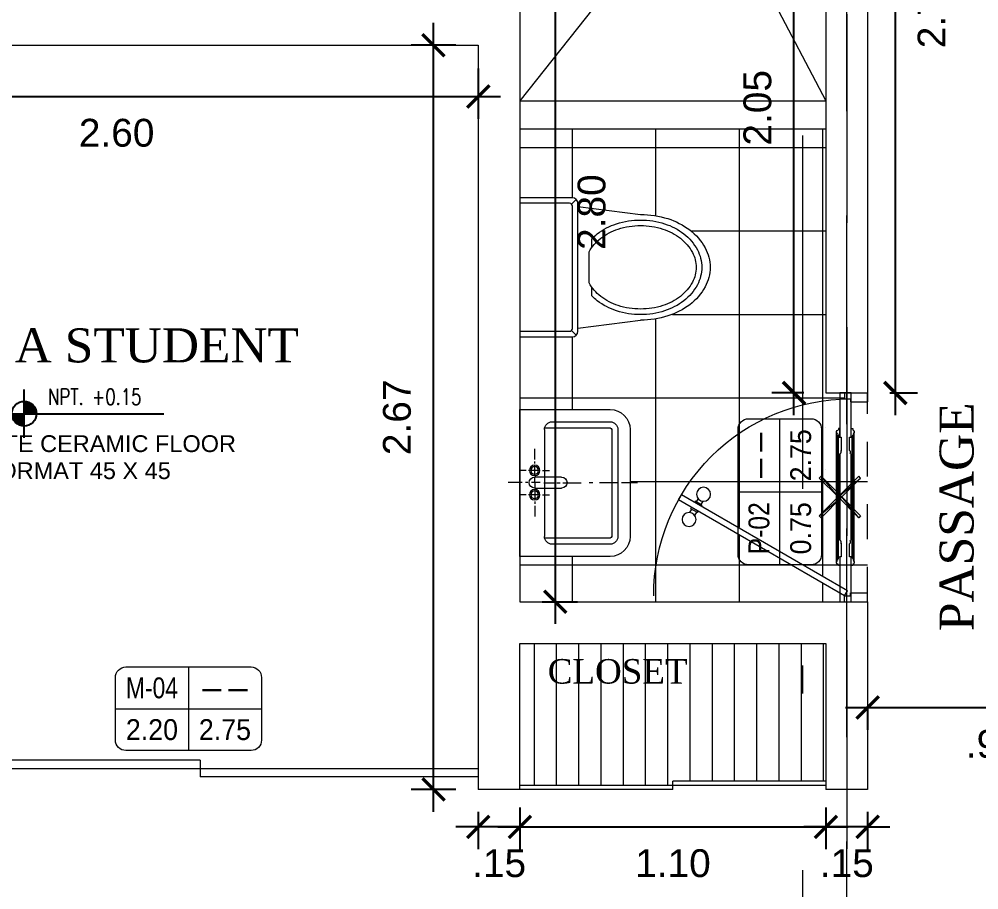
# Model space of a CAD drawing. Header units: millimetres. Extents: x -59 to 123, y 54 to 155.
# Drawn here: x -53.656 to -50.206, y 143.122 to 146.251 of the extents above; entities that cross this region are included whole.
import ezdxf
from ezdxf.enums import TextEntityAlignment as Align

# ---------------------------------------------------------------- set-up
doc = ezdxf.new("R2010")
doc.units = ezdxf.units.MM
for name, pattern in [('ACAD_ISO02W100', [15, 12, -3]), ('CONTINUA', [0]), ('DASHDOT', [25.4, 12.7, -6.35, 0, -6.35]), ('DASHED', [0.75, 0.5, -0.25]), ('HIDDEN2', [0.1875, 0.125, -0.0625])]:
    doc.linetypes.add(name, pattern=pattern)
doc.layers.get('0').update_dxf_attribs({"lineweight": 9})
doc.layers.get('Defpoints').update_dxf_attribs({"lineweight": 0})
for name, color, linetype in [('A-COT', 8, 'Continuous'), ('A-IND niveles', 8, 'Continuous'), ('A-PROY', 8, 'HIDDEN2'), ('A-TEX 010', 7, 'Continuous')]:
    doc.layers.add(name, color=color, linetype=linetype)
for name, color, linetype, lineweight in [('DET-CORTE', 86, 'Continuous', 50), ('EJES', 6, 'ACAD_ISO02W100', 5), ('HP-Mobiliario', 251, 'Continuous', 0), ('mobiliario', 7, 'Continuous', 0), ('MUROS', 7, 'Continuous', 80), ('pisos', 251, 'Continuous', 0), ('PUERTAS', 7, 'Continuous', 9), ('SANITARIOS', 7, 'Continuous', 5), ('TEXTO1', 7, 'Continuous', 0), ('TEXTOS', 3, 'Continuous', 0), ('VIDRIO', 7, 'Continuous', 5)]:
    doc.layers.add(name, color=color, linetype=linetype, lineweight=lineweight)
doc.styles.add('ARIAL', font='arial.ttf')
doc.styles.add('ROMANS', font='ROMANS.SHX', dxfattribs={"width": 1.35, "height": 0.29})
doc.styles.add('ROMANS 0.75', font='romans.shx', dxfattribs={"width": 0.75})
doc.styles.add('S', font='romand.shx')
doc.styles.add('style1', font='arial.ttf', dxfattribs={"height": 0.1})
doc.dimstyles.new('luis1', dxfattribs={"dimtxt": 0.1, "dimasz": 0.08, "dimexe": 0.08, "dimexo": 0.08, "dimgap": 0.08, "dimtad": 2, "dimzin": 4, "dimdsep": 46, "dimtxsty": 'style1', "dimblk": 'ARCHTICK', "dimcen": 2, "dimdle": 0.08, "dimclrd": 256, "dimclre": 256, "dimclrt": 256, "dimadec": 0, "dimazin": 1, "dimtfac": 1, "dimtix": 1, "dimtmove": 0, "dimatfit": 3, "dimfxl": 1, "dimtolj": 1, "dimarcsym": 0})

# ---------------------------------------------------------------- blocks, each defined once
blk = doc.blocks.new('A$C16406C30')
at = {"layer": 'HP-Mobiliario'}
for p, q in [((0.1885, 0.5), (0, 0.5)), ((0.2026, 0.4941), (0.1856, 0.4771)), ((0.1785, 0.48), (0, 0.48)), ((0.1885, 0.03), (0.1885, 0.47)), ((0.2085, 0.02), (0.2085, 0.48)), ((0.2085, 0.4681), (0.4335, 0.44)), ((0.2585, 0.3218), (0.2585, 0.3528)), ((0.2485, 0.1938), (0.2485, 0.3062)), ((0.2585, 0.1472), (0.2585, 0.1782)), ((0.2085, 0.0319), (0.4335, 0.06)), ((0, 0.02), (0.1785, 0.02)), ((0, 0), (0.1885, 0)), ((0.2026, 0.0059), (0.1856, 0.0229))]:
    blk.add_line(p, q, dxfattribs=at)
for points in [[(0.2585, 0.3528, -0.0362), (0.2779, 0.3702, -0.08725), (0.347, 0.4065, -0.077598), (0.4335, 0.42, -0.077598), (0.52, 0.4065, -0.08725), (0.5891, 0.3702, -0.105601), (0.6378, 0.3127, -0.12364), (0.6535, 0.25, -0.12364), (0.6378, 0.1873, -0.105601), (0.5891, 0.1298, -0.08725), (0.52, 0.0935, -0.077598), (0.4335, 0.08, -0.077598)], [(0.4335, 0.44, -0.076393), (0.532, 0.4249, -0.086437), (0.6103, 0.3844, -0.105872), (0.6657, 0.3199, -0.125404), (0.6835, 0.25, -0.125404), (0.6657, 0.1801, -0.105872), (0.6103, 0.1156, -0.086437), (0.532, 0.0751, -0.076393), (0.4335, 0.06, -0.076393)], [(0.2485, 0.3062, -0.100268), (0.2902, 0.3544, -0.08725), (0.3531, 0.3874, -0.077598), (0.4335, 0.4, -0.077598), (0.5139, 0.3874, -0.08725), (0.5768, 0.3544, -0.105601), (0.6201, 0.3032, -0.12364), (0.6335, 0.25, -0.12364), (0.6201, 0.1968, -0.105601), (0.5768, 0.1456, -0.08725), (0.5139, 0.1126, -0.077598), (0.4335, 0.1, -0.077598)], [(0.4335, 0.1, -0.077598), (0.3531, 0.1126, -0.08725), (0.2902, 0.1456, -0.100268), (0.2485, 0.1938, -0.12364)], [(0.4335, 0.08, -0.077598), (0.347, 0.0935, -0.08725), (0.2779, 0.1298, -0.0362), (0.2585, 0.1472, -0.12364)]]:
    blk.add_lwpolyline(points, format="xyb", dxfattribs=at)
for centre, radius, start, end in [((0.1885, 0.48), 0.02, 0, 90), ((0.1785, 0.47), 0.01, 0, 90), ((0.1785, 0.03), 0.01, 270, 0), ((0.1885, 0.02), 0.02, 270, 0)]:
    blk.add_arc(centre, radius, start, end, dxfattribs=at)
blk = doc.blocks.new('CP')
at = {"layer": 'mobiliario'}
for points in [[(25.9, 6.427), (25.9, 6.4749), (25.8947, 6.4749), (25.8947, 6.6355), (25.9351, 6.6355), (25.9351, 6.4749), (25.9298, 6.4749), (25.9298, 6.427)], [(25.883, 6.494), (25.883, 6.2589), (25.883, 6.0249)], [(25.8873, 6.4866), (25.8873, 6.4812), (25.8883, 6.4812), (25.8894, 6.4802), (25.8905, 6.4791), (25.8905, 6.4781), (25.8905, 6.477), (25.8905, 6.4759), (25.8905, 6.4749)], [(25.8905, 6.4749), (25.8947, 6.4749), (25.8947, 6.5057), (25.8894, 6.5057), (25.8894, 6.5015)], [(25.9415, 6.5015), (25.9415, 6.5057), (25.9351, 6.5057), (25.9351, 6.4749), (25.9394, 6.4749), (25.9394, 6.4759), (25.9394, 6.477), (25.9394, 6.4781), (25.9405, 6.4791), (25.9405, 6.4802), (25.9415, 6.4802), (25.9415, 6.4812), (25.9426, 6.4812), (25.9437, 6.4812)], [(25.9437, 6.4812), (25.9437, 6.4866)], [(25.9468, 6.494), (25.9468, 6.2589), (25.9468, 6.0249)], [(25.8873, 6.4812), (25.8873, 6.2589), (25.8873, 6.0376)], [(25.8905, 6.4749), (25.8905, 6.2589), (25.8905, 6.044)], [(25.9394, 6.4749), (25.9394, 6.2589), (25.9394, 6.044)], [(25.9437, 6.4812), (25.9437, 6.2589), (25.9437, 6.0376)], [(25.8979, 6.4164), (25.8979, 6.4238)], [(25.933, 6.4238), (25.933, 6.4164)], [(25.8947, 6.4142), (25.8947, 6.2589), (25.8947, 6.1047), (25.8947, 6.2589), (25.8947, 6.4142)], [(25.9351, 6.4142), (25.9351, 6.2589), (25.9351, 6.1047)], [(25.9351, 6.1334), (25.9351, 6.3855)], [(25.8277, 6.3344), (25.8203, 6.327), (25.9022, 6.2589), (25.8277, 6.3344), (25.8277, 6.3344)], [(25.8203, 6.327), (25.9022, 6.2589), (25.8883, 6.2589), (25.8203, 6.327), (25.8203, 6.327)], [(25.9628, 6.3344), (25.9022, 6.2589), (25.8883, 6.2589), (25.9628, 6.3344), (25.9628, 6.3344)], [(25.9692, 6.327), (25.9628, 6.3344), (25.9022, 6.2589), (25.9692, 6.327), (25.9692, 6.327)], [(25.8883, 6.2589), (25.8277, 6.1844), (25.8203, 6.1919), (25.8883, 6.2589), (25.8883, 6.2589)], [(25.9022, 6.2589), (25.8883, 6.2589), (25.8277, 6.1844), (25.9022, 6.2589), (25.9022, 6.2589)], [(25.9022, 6.2589), (25.8883, 6.2589), (25.9692, 6.1919), (25.9022, 6.2589), (25.9022, 6.2589)], [(25.8883, 6.2589), (25.9692, 6.1919), (25.9628, 6.1844), (25.8883, 6.2589), (25.8883, 6.2589)], [(25.8447, 6.1589), (25.8447, 6.1589)], [(25.9298, 6.0919), (25.9298, 6.044), (25.9351, 6.044), (25.9351, 5.8855), (25.9107, 5.8855), (25.9065, 5.8855), (25.8947, 5.8855), (25.8947, 6.044), (25.9, 6.044), (25.9, 6.0919)], [(25.8979, 6.094), (25.8979, 6.1015)], [(25.933, 6.1015), (25.933, 6.094)], [(25.8873, 6.0323), (25.8873, 6.0376), (25.8883, 6.0376), (25.8894, 6.0376), (25.8894, 6.0387), (25.8905, 6.0398), (25.8905, 6.0408), (25.8905, 6.0419), (25.8905, 6.0429), (25.8905, 6.044)], [(25.8905, 6.044), (25.8947, 6.044), (25.8947, 6.0132), (25.8894, 6.0132), (25.8894, 6.0176)], [(25.9394, 6.044), (25.9351, 6.044), (25.9351, 6.0132), (25.9415, 6.0132), (25.9415, 6.0174)], [(25.9437, 6.0323), (25.9437, 6.0376), (25.9426, 6.0376), (25.9415, 6.0376), (25.9405, 6.0387), (25.9405, 6.0398), (25.9394, 6.0408), (25.9394, 6.0419), (25.9394, 6.0429), (25.9394, 6.044)], [(25.8447, 6.0078), (25.8447, 6.0078)]]:
    blk.add_lwpolyline(points, dxfattribs=at)
for centre, start, end in [((25.891, 6.4945), 101.5369, 239.1395), ((25.891, 6.0254), 120.8203, 258.5038)]:
    blk.add_arc(centre, 0.00798, start, end, dxfattribs=at)
for points in [[(25.9468, 6.4956), (25.9464, 6.4988), (25.9441, 6.5014), (25.941, 6.5022)], [(25.943, 6.4877), (25.9457, 6.4893), (25.9472, 6.4924), (25.9468, 6.4956)], [(25.8942, 6.4142), (25.8957, 6.4142), (25.8968, 6.4154), (25.8968, 6.4169)], [(25.8974, 6.4249), (25.8989, 6.4249), (25.9, 6.4261), (25.9, 6.4275)], [(25.9298, 6.4275), (25.9298, 6.4261), (25.931, 6.4249), (25.9325, 6.4249)], [(25.932, 6.4169), (25.932, 6.4154), (25.9331, 6.4142), (25.9346, 6.4142)], [(25.8968, 6.102), (25.8968, 6.1035), (25.8957, 6.1047), (25.8942, 6.1047)], [(25.9, 6.0924), (25.9, 6.0939), (25.8989, 6.0951), (25.8974, 6.0951)], [(25.9325, 6.0951), (25.931, 6.0951), (25.9298, 6.0939), (25.9298, 6.0924)], [(25.9346, 6.1047), (25.9331, 6.1047), (25.932, 6.1035), (25.932, 6.102)], [(25.941, 6.0177), (25.9441, 6.0186), (25.9464, 6.0212), (25.9468, 6.0243)], [(25.9468, 6.0243), (25.9472, 6.0275), (25.9457, 6.0306), (25.943, 6.0322)]]:
    blk.add_open_spline(points, degree=3, dxfattribs=at)
blk = doc.blocks.new('rf67')
at = {"layer": 'PUERTAS', "ltscale": 0.075}
for p, q in [((2984.4541, 394.8959), (2984.4292, 394.895)), ((2984.4585, 394.0686), (2984.4292, 394.895)), ((2984.4834, 394.0695), (2984.4541, 394.8959)), ((2983.711, 394.4797), (2983.7334, 394.4678)), ((2983.7334, 394.4678), (2983.7215, 394.4454)), ((2983.7327, 394.4394), (2983.6977, 394.3735)), ((2983.7215, 394.4454), (2983.7327, 394.4394)), ((2983.6641, 394.3914), (2983.6977, 394.3735)), ((2984.4603, 394.0531), (2984.4253, 393.9872)), ((2984.4834, 394.0695), (2984.4585, 394.0686)), ((2984.4715, 394.0471), (2984.4603, 394.0531)), ((2984.4834, 394.0695), (2984.4715, 394.0471)), ((2984.5059, 394.0576), (2984.4834, 394.0695)), ((2984.459, 393.9693), (2984.4253, 393.9872))]:
    blk.add_line(p, q, dxfattribs=at)
at = {"layer": 'PUERTAS', "ltscale": 0.01}
for p, q in [((2984.4089, 394.8242), (2984.4257, 394.8248)), ((2984.4255, 394.8297), (2984.4315, 394.8299)), ((2984.4267, 394.796), (2984.4255, 394.8297)), ((2984.4625, 394.831), (2984.4565, 394.8308)), ((2984.4637, 394.7974), (2984.4625, 394.831)), ((2984.4794, 394.8268), (2984.4627, 394.8262)), ((2984.4098, 394.8001), (2984.4265, 394.8006)), ((2984.4267, 394.796), (2984.4327, 394.7962)), ((2984.4637, 394.7974), (2984.4577, 394.7971)), ((2984.4803, 394.8026), (2984.4636, 394.802))]:
    blk.add_line(p, q, dxfattribs=at)
for centre in [(2984.3818, 394.8116), (2984.5074, 394.8161)]:
    blk.add_circle(centre, 0.0302, dxfattribs=at)
blk.add_arc((2984.4709, 394.0476), 0.8484, 61.9779, 152.0448, dxfattribs=at)
blk = doc.blocks.new('CUADROVANOS3')
blk.add_lwpolyline([(-0.2625, -0.1125), (-0.2625, 0.1125, -0.414214), (-0.225, 0.15), (0.225, 0.15, -0.414214), (0.2625, 0.1125), (0.2625, -0.1125, -0.414214), (0.225, -0.15), (-0.225, -0.15, -0.414214)], format="xyb", close=True)
for points in [[(0, 0.15), (0, -0.15)], [(-0.2625, 0), (0.2625, 0)]]:
    blk.add_lwpolyline(points)
at = {"layer": 'TEXTOS', "style": 'S', "flags": 8}
for tag, width, p, p2 in [('CODIGO', 1.029412, (-0.225, 0.0375), (-0.0375, 0.0375)), ('ALFEIZAR', 0.739437, (0.0375, 0.0375), (0.225, 0.0375)), ('ANCHO', 0.772059, (-0.225, -0.1125), (-0.0375, -0.1125)), ('ALTO', 0.772059, (0.0375, -0.1125), (0.225, -0.1125))]:
    blk.add_attdef(tag, text='', height=0.075, dxfattribs=dict(at, width=width)).set_placement(p, p2, align=Align.FIT)
blk = doc.blocks.new('LAV-5')
for p, q in [((-0.0015, -0.0076), (-0.0015, 0.043)), ((-0.264, 0), (-0.264, -0.3242)), ((0, 0), (-0.264, 0)), ((-0.0451, -0.0222), (-0.0451, 0.0007)), ((0.264, 0), (0, 0)), ((0.0421, -0.0222), (0.0421, 0.0007)), ((0.264, -0.3242), (0.264, 0)), ((-0.0451, -0.0433), (-0.0451, -0.0306)), ((-0.0015, -0.0282), (-0.0015, -0.0196)), ((-0.0015, -0.0282), (-0.0015, -0.0196)), ((0.0421, -0.0433), (0.0421, -0.0306)), ((-0.0846, -0.0529), (-0.123, -0.0529)), ((-0.07, -0.0529), (-0.0777, -0.0529)), ((-0.0264, -0.0529), (-0.064, -0.0529)), ((-0.0451, -0.0726), (-0.0451, -0.0433)), ((-0.0015, -0.0529), (-0.0212, -0.0529)), ((-0.0212, -0.1496), (-0.0212, -0.0529)), ((-0.0015, -0.0529), (-0.017, -0.0529)), ((-0.0015, -0.0726), (-0.0015, -0.0409)), ((-0.0015, -0.0726), (-0.0015, -0.0409)), ((-0.0015, -0.0529), (0.0182, -0.0529)), ((-0.0015, -0.0529), (0.014, -0.0529)), ((0.0182, -0.0529), (0.0182, -0.1496)), ((0.0234, -0.0529), (0.061, -0.0529)), ((0.0421, -0.0726), (0.0421, -0.0433)), ((0.067, -0.0529), (0.0747, -0.0529)), ((0.0816, -0.0529), (0.12, -0.0529)), ((-0.198, -0.0886), (-0.198, -0.3242)), ((-0.1922, -0.088), (0.1922, -0.088)), ((-0.0451, -0.0812), (-0.0451, -0.106)), ((-0.0011, -0.0863), (-0.0011, -0.124)), ((0.0421, -0.0812), (0.0421, -0.106)), ((0.198, -0.3242), (0.198, -0.0886)), ((-0.22, -0.1158), (-0.22, -0.3242)), ((-0.0011, -0.1326), (-0.0011, -0.1445)), ((0.22, -0.3242), (0.22, -0.1158)), ((-0.0011, -0.1539), (-0.0011, -0.2199)), ((-0.0015, -0.2489), (-0.0015, -0.2618)), ((-0.0015, -0.2857), (-0.0015, -0.3507)), ((-0.1922, -0.33), (0.1922, -0.33)), ((-0.0015, -0.329), (-0.0015, -0.347)), ((-0.1922, -0.352), (0.1922, -0.352)), ((-0.0015, -0.365), (-0.0015, -0.4223)), ((-0.1922, -0.396), (0.1922, -0.396))]:
    blk.add_line(p, q)
for centre, radius in [((-0.0451, -0.0529), 0.0188), ((0.0421, -0.0529), 0.0188), ((-0.0451, -0.0529), 0.0137), ((0.0421, -0.0529), 0.0137)]:
    blk.add_circle(centre, radius)
for centre, radius, start, end in [((-0.0015, -0.0529), 0.0197, 90, 180), ((-0.0015, -0.0529), 0.0197, 0, 90), ((-0.1922, -0.1158), 0.0278, 90, 180), ((0.1922, -0.1158), 0.0278, 0, 90), ((-0.0015, -0.1496), 0.0197, 180, 270), ((-0.0015, -0.1496), 0.0197, 270, 0), ((-0.1922, -0.3242), 0.0718, 180, 270), ((-0.1922, -0.3242), 0.0278, 180, 270), ((-0.1922, -0.3242), 0.00583, 180, 270), ((0.1922, -0.3242), 0.0718, 270, 0), ((0.1922, -0.3242), 0.0278, 270, 0), ((0.1922, -0.3242), 0.00583, 270, 0)]:
    blk.add_arc(centre, radius, start, end)
blk = doc.blocks.new('A$C37766BCA')
blk.add_line((0, 0.1807), (1.2198, 0.1807))
blk.add_lwpolyline([(0.1744, 0), (0.1744, 0.3614)])
at = {"const_width": 0.0923}
for points in [[(0.1283, 0.1807, 0.414214), (0.1744, 0.1346)], [(0.2206, 0.1807, 0.414214), (0.1744, 0.2269, 0.414214)]]:
    blk.add_lwpolyline(points, format="xyb", dxfattribs=at)
blk.add_circle((0.1744, 0.1807), 0.0923)
blk = doc.blocks.new('_ArchTick')
at = {"color": 0, "linetype": 'ByBlock', "const_width": 0.15}
blk.add_lwpolyline([(-0.5, -0.5), (0.5, 0.5)], dxfattribs=at)
blk = doc.blocks.new('*D235')
at = {"layer": 'A-COT', "linetype": 'Continuous', "lineweight": -2, "transparency": 16777216}
for p, q in [((-50.5062, 147.7373), (-50.5062, 144.8274)), ((-50.5256, 147.6573), (-50.4262, 147.6573)), ((-50.5256, 144.9074), (-50.4262, 144.9074))]:
    blk.add_line(p, q, dxfattribs=at)
at = {"layer": 'Defpoints', "color": 0, "linetype": 'CONTINUA', "transparency": 16777216}
for p in [(-50.6056, 147.6573), (-50.6056, 144.9074), (-50.5062, 144.9074)]:
    blk.add_point(p, dxfattribs=at)
at = {"layer": 'A-COT', "linetype": 'CONTINUA', "lineweight": -2, "transparency": 16777216, "xscale": 0.08, "yscale": 0.08, "zscale": 0.08}
for p, rotation in [((-50.5062, 147.6573), 90), ((-50.5062, 144.9074), 270)]:
    blk.add_blockref('_ArchTick', p, dxfattribs=dict(at, rotation=rotation))
at = {"layer": 'A-COT', "linetype": 'CONTINUA', "lineweight": 5, "transparency": 16777216, "insert": (-50.3752, 146.2823), "char_height": 0.1, "attachment_point": 5, "rotation": 90, "style": 'style1'}
blk.add_mtext('\\A1;2.75', dxfattribs=at)
blk = doc.blocks.new('*D239')
at = {"layer": 'A-COT', "linetype": 'Continuous', "lineweight": -2, "transparency": 16777216}
for p, q in [((-54.6056, 146.073), (-54.6056, 145.893)), ((-52.0056, 146.073), (-52.0056, 145.893)), ((-54.6856, 145.973), (-51.9256, 145.973))]:
    blk.add_line(p, q, dxfattribs=at)
at = {"layer": 'Defpoints', "color": 0, "linetype": 'CONTINUA', "transparency": 16777216}
for p in [(-54.6056, 146.1573), (-52.0056, 146.1573), (-52.0056, 145.973)]:
    blk.add_point(p, dxfattribs=at)
at = {"layer": 'A-COT', "linetype": 'CONTINUA', "lineweight": -2, "transparency": 16777216, "xscale": 0.08, "yscale": 0.08, "zscale": 0.08, "rotation": 180}
blk.add_blockref('_ArchTick', (-54.6056, 145.973), dxfattribs=at)
at = {"layer": 'A-COT', "linetype": 'CONTINUA', "lineweight": -2, "transparency": 16777216, "xscale": 0.08, "yscale": 0.08, "zscale": 0.08}
blk.add_blockref('_ArchTick', (-52.0056, 145.973), dxfattribs=at)
at = {"layer": 'A-COT', "linetype": 'CONTINUA', "lineweight": 5, "transparency": 16777216, "insert": (-53.3056, 145.842), "char_height": 0.1, "attachment_point": 5, "style": 'style1'}
blk.add_mtext('\\A1;2.60', dxfattribs=at)
blk = doc.blocks.new('*D240')
at = {"layer": 'A-COT', "linetype": 'Continuous', "lineweight": -2, "transparency": 16777216}
for p, q in [((-51.7287, 147.0373), (-51.7287, 144.0773)), ((-51.7756, 146.9573), (-51.6487, 146.9573)), ((-51.7756, 144.1573), (-51.6487, 144.1573))]:
    blk.add_line(p, q, dxfattribs=at)
at = {"layer": 'Defpoints', "color": 0, "linetype": 'CONTINUA', "transparency": 16777216}
for p in [(-51.8556, 146.9573), (-51.8556, 144.1573), (-51.7287, 144.1573)]:
    blk.add_point(p, dxfattribs=at)
at = {"layer": 'A-COT', "linetype": 'CONTINUA', "lineweight": -2, "transparency": 16777216, "xscale": 0.08, "yscale": 0.08, "zscale": 0.08}
for p, rotation in [((-51.7287, 146.9573), 90), ((-51.7287, 144.1573), 270)]:
    blk.add_blockref('_ArchTick', p, dxfattribs=dict(at, rotation=rotation))
at = {"layer": 'A-COT', "linetype": 'CONTINUA', "lineweight": 5, "transparency": 16777216, "insert": (-51.5977, 145.5573), "char_height": 0.1, "attachment_point": 5, "rotation": 90, "style": 'style1'}
blk.add_mtext('\\A1;2.80', dxfattribs=at)
blk = doc.blocks.new('*D241')
at = {"layer": 'A-COT', "linetype": 'Continuous', "lineweight": -2, "transparency": 16777216}
for p, q in [((-50.8705, 144.8274), (-50.8705, 147.0373)), ((-50.8356, 146.9573), (-50.9505, 146.9573)), ((-50.8356, 144.9074), (-50.9505, 144.9074))]:
    blk.add_line(p, q, dxfattribs=at)
at = {"layer": 'Defpoints', "color": 0, "linetype": 'CONTINUA', "transparency": 16777216}
for p in [(-50.8705, 146.9573), (-50.7556, 146.9573), (-50.7556, 144.9074)]:
    blk.add_point(p, dxfattribs=at)
at = {"layer": 'A-COT', "linetype": 'CONTINUA', "lineweight": -2, "transparency": 16777216, "xscale": 0.08, "yscale": 0.08, "zscale": 0.08}
for p, rotation in [((-50.8705, 146.9573), 90), ((-50.8705, 144.9074), 270)]:
    blk.add_blockref('_ArchTick', p, dxfattribs=dict(at, rotation=rotation))
at = {"layer": 'A-COT', "linetype": 'CONTINUA', "lineweight": 5, "transparency": 16777216, "insert": (-51.0015, 145.9323), "char_height": 0.1, "attachment_point": 5, "rotation": 90, "style": 'style1'}
blk.add_mtext('\\A1;2.05', dxfattribs=at)
blk = doc.blocks.new('*D242')
at = {"layer": 'A-COT', "linetype": 'Continuous', "lineweight": -2, "transparency": 16777216}
for p, q in [((-52.1664, 143.4023), (-52.1664, 146.2373)), ((-52.0856, 146.1573), (-52.2464, 146.1573)), ((-52.0856, 143.4823), (-52.2464, 143.4823))]:
    blk.add_line(p, q, dxfattribs=at)
at = {"layer": 'Defpoints', "color": 0, "linetype": 'CONTINUA', "transparency": 16777216}
for p in [(-52.1664, 146.1573), (-52.0056, 146.1573), (-52.0056, 143.4823)]:
    blk.add_point(p, dxfattribs=at)
at = {"layer": 'A-COT', "linetype": 'CONTINUA', "lineweight": -2, "transparency": 16777216, "xscale": 0.08, "yscale": 0.08, "zscale": 0.08}
for p, rotation in [((-52.1664, 146.1573), 90), ((-52.1664, 143.4823), 270)]:
    blk.add_blockref('_ArchTick', p, dxfattribs=dict(at, rotation=rotation))
at = {"layer": 'A-COT', "linetype": 'CONTINUA', "lineweight": 5, "transparency": 16777216, "insert": (-52.2974, 144.8198), "char_height": 0.1, "attachment_point": 5, "rotation": 90, "style": 'style1'}
blk.add_mtext('\\A1;2.67', dxfattribs=at)
blk = doc.blocks.new('*D243')
at = {"layer": 'A-COT', "linetype": 'Continuous', "lineweight": -2, "transparency": 16777216}
for p, q in [((-52.0056, 143.4023), (-52.0056, 143.2678)), ((-51.8556, 143.4023), (-51.8556, 143.2678)), ((-52.0056, 143.3478), (-52.0856, 143.3478)), ((-51.8556, 143.3478), (-52.0056, 143.3478)), ((-51.8556, 143.3478), (-51.7756, 143.3478))]:
    blk.add_line(p, q, dxfattribs=at)
at = {"layer": 'Defpoints', "color": 0, "linetype": 'CONTINUA', "transparency": 16777216}
for p in [(-52.0056, 143.4823), (-51.8556, 143.4823), (-52.0056, 143.3478)]:
    blk.add_point(p, dxfattribs=at)
at = {"layer": 'A-COT', "linetype": 'CONTINUA', "lineweight": -2, "transparency": 16777216, "xscale": 0.08, "yscale": 0.08, "zscale": 0.08}
blk.add_blockref('_ArchTick', (-52.0056, 143.3478), dxfattribs=at)
at = {"layer": 'A-COT', "linetype": 'CONTINUA', "lineweight": -2, "transparency": 16777216, "xscale": 0.08, "yscale": 0.08, "zscale": 0.08, "rotation": 180}
blk.add_blockref('_ArchTick', (-51.8556, 143.3478), dxfattribs=at)
at = {"layer": 'A-COT', "linetype": 'CONTINUA', "lineweight": 5, "transparency": 16777216, "insert": (-51.9306, 143.2168), "char_height": 0.1, "attachment_point": 5, "style": 'style1'}
blk.add_mtext('\\A1;.15', dxfattribs=at)
blk = doc.blocks.new('*D244')
at = {"layer": 'A-COT', "linetype": 'Continuous', "lineweight": -2, "transparency": 16777216}
for p, q in [((-51.8556, 143.4173), (-51.8556, 143.2678)), ((-50.7556, 143.4173), (-50.7556, 143.2678)), ((-51.9356, 143.3478), (-50.6756, 143.3478))]:
    blk.add_line(p, q, dxfattribs=at)
at = {"layer": 'Defpoints', "color": 0, "linetype": 'CONTINUA', "transparency": 16777216}
for p in [(-51.8556, 143.4973), (-50.7556, 143.4973), (-50.7556, 143.3478)]:
    blk.add_point(p, dxfattribs=at)
at = {"layer": 'A-COT', "linetype": 'CONTINUA', "lineweight": -2, "transparency": 16777216, "xscale": 0.08, "yscale": 0.08, "zscale": 0.08, "rotation": 180}
blk.add_blockref('_ArchTick', (-51.8556, 143.3478), dxfattribs=at)
at = {"layer": 'A-COT', "linetype": 'CONTINUA', "lineweight": -2, "transparency": 16777216, "xscale": 0.08, "yscale": 0.08, "zscale": 0.08}
blk.add_blockref('_ArchTick', (-50.7556, 143.3478), dxfattribs=at)
at = {"layer": 'A-COT', "linetype": 'CONTINUA', "lineweight": 5, "transparency": 16777216, "insert": (-51.3056, 143.2168), "char_height": 0.1, "attachment_point": 5, "style": 'style1'}
blk.add_mtext('\\A1;1.10', dxfattribs=at)
blk = doc.blocks.new('*D245')
at = {"layer": 'A-COT', "linetype": 'Continuous', "lineweight": -2, "transparency": 16777216}
for p, q in [((-50.7556, 143.4023), (-50.7556, 143.2678)), ((-50.6056, 143.4023), (-50.6056, 143.2678)), ((-50.7556, 143.3478), (-50.8356, 143.3478)), ((-50.6056, 143.3478), (-50.7556, 143.3478)), ((-50.6056, 143.3478), (-50.5256, 143.3478))]:
    blk.add_line(p, q, dxfattribs=at)
at = {"layer": 'Defpoints', "color": 0, "linetype": 'CONTINUA', "transparency": 16777216}
for p in [(-50.7556, 143.4823), (-50.6056, 143.4823), (-50.7556, 143.3478)]:
    blk.add_point(p, dxfattribs=at)
at = {"layer": 'A-COT', "linetype": 'CONTINUA', "lineweight": -2, "transparency": 16777216, "xscale": 0.08, "yscale": 0.08, "zscale": 0.08}
blk.add_blockref('_ArchTick', (-50.7556, 143.3478), dxfattribs=at)
at = {"layer": 'A-COT', "linetype": 'CONTINUA', "lineweight": -2, "transparency": 16777216, "xscale": 0.08, "yscale": 0.08, "zscale": 0.08, "rotation": 180}
blk.add_blockref('_ArchTick', (-50.6056, 143.3478), dxfattribs=at)
at = {"layer": 'A-COT', "linetype": 'CONTINUA', "lineweight": 5, "transparency": 16777216, "insert": (-50.6806, 143.2168), "char_height": 0.1, "attachment_point": 5, "style": 'style1'}
blk.add_mtext('\\A1;.15', dxfattribs=at)
blk = doc.blocks.new('*D393')
at = {"layer": 'A-COT', "linetype": 'Continuous', "lineweight": -2, "transparency": 16777216}
for p, q in [((-50.6856, 143.7768), (-49.6256, 143.7768)), ((-50.6056, 143.7768), (-50.6056, 143.6968)), ((-49.7056, 143.7768), (-49.7056, 143.6968))]:
    blk.add_line(p, q, dxfattribs=at)
at = {"layer": 'Defpoints', "color": 0, "linetype": 'CONTINUA', "transparency": 16777216}
for p in [(-50.6056, 143.8198), (-49.7056, 143.8198), (-49.7056, 143.7768)]:
    blk.add_point(p, dxfattribs=at)
at = {"layer": 'A-COT', "linetype": 'CONTINUA', "lineweight": -2, "transparency": 16777216, "xscale": 0.08, "yscale": 0.08, "zscale": 0.08, "rotation": 180}
blk.add_blockref('_ArchTick', (-50.6056, 143.7768), dxfattribs=at)
at = {"layer": 'A-COT', "linetype": 'CONTINUA', "lineweight": -2, "transparency": 16777216, "xscale": 0.08, "yscale": 0.08, "zscale": 0.08}
blk.add_blockref('_ArchTick', (-49.7056, 143.7768), dxfattribs=at)
at = {"layer": 'A-COT', "linetype": 'CONTINUA', "lineweight": 5, "transparency": 16777216, "insert": (-50.1556, 143.6457), "char_height": 0.1, "attachment_point": 5, "style": 'style1'}
blk.add_mtext('\\A1;.90', dxfattribs=at)

msp = doc.modelspace()

# ---------------------------------------------------------------- hatches: boundary and pattern name
at = {"layer": 'mobiliario', "lineweight": 5}
h = msp.add_hatch(dxfattribs=at)
h.set_pattern_fill('_USER', color=256, scale=0.08, angle=90, pattern_type=0)
h.set_pattern_definition([(90, (-229.243875, 198.477), (-0.08, 2e-17), [])])
h.paths.add_polyline_path([(-50.7556, 144.0073), (-50.7556, 143.5123), (-51.3056, 143.5123), (-51.3056, 143.4973), (-51.8556, 143.4973), (-51.8556, 144.0073)])
at = {"layer": 'pisos', "lineweight": 5}
h = msp.add_hatch(dxfattribs=at)
h.set_pattern_fill('_USER', color=256, scale=0.3, angle=90, double=1, pattern_type=0)
h.set_pattern_definition([(90, (-123.96696, 144.88946), (-0.3, 2e-17), []), (180, (-123.96696, 144.88946), (-4e-17, -0.3), [])])
h.paths.add_polyline_path([(-50.7556, 145.8573), (-51.8556, 145.8573), (-51.8556, 145.609), (-51.6671, 145.609, -0.414214), (-51.6471, 145.589), (-51.6471, 145.5771), (-51.4221, 145.549, -0.076393), (-51.3236, 145.5339, -0.086437), (-51.2453, 145.4933, -0.105872), (-51.1899, 145.4289, -0.125404), (-51.1721, 145.359, -0.125404), (-51.1899, 145.2891, -0.105872), (-51.2453, 145.2246, -0.086437), (-51.3236, 145.1841, -0.076393), (-51.4221, 145.169), (-51.6471, 145.1409), (-51.6471, 145.129, -0.414214), (-51.6671, 145.109), (-51.8556, 145.109), (-51.8556, 144.8478), (-51.5314, 144.8478, -0.414214), (-51.4596, 144.7759), (-51.4596, 144.3916, -0.414214), (-51.5314, 144.3198), (-51.8556, 144.3198), (-51.8556, 144.1573), (-50.6889, 144.1573), (-50.6889, 144.1784), (-51.2143, 144.4818), (-51.2169, 144.4774), (-51.2202, 144.4793), (-51.2272, 144.4673, -0.156273), (-51.2225, 144.4526, -1), (-51.2729, 144.4526, -0.452101), (-51.2445, 144.4776), (-51.2377, 144.4894), (-51.2412, 144.4915), (-51.2387, 144.4959), (-51.2857, 144.523), (-51.285, 144.5241, -0.263699), (-50.6889, 144.8858), (-50.6889, 144.9074), (-50.7556, 144.9074)])
h.paths.add_polyline_path([(-50.6056, 144.8755), (-50.6677, 144.8755), (-50.6677, 144.8861), (-50.6681, 144.8861, 0.264184), (-51.2753, 144.541), (-51.2282, 144.5139), (-51.2257, 144.5182), (-51.2222, 144.5162), (-51.2154, 144.528, -0.163929), (-51.2205, 144.5433, -1), (-51.1701, 144.5433, -0.44314), (-51.1978, 144.5182), (-51.2048, 144.5061), (-51.2014, 144.5042), (-50.6785, 144.1965), (-50.6889, 144.1784), (-50.6677, 144.1784), (-50.6677, 144.189), (-50.6056, 144.189)])

# ---------------------------------------------------------------- linework, layer by layer
at = {"lineweight": 5}
for p, q in [((-51.8556, 145.9573), (-50.7556, 145.9573)), ((-51.8556, 145.8573), (-50.7556, 145.8573))]:
    msp.add_line(p, q, dxfattribs=at)
at = {"layer": 'A-COT', "lineweight": 5}
for p, q in [((-51.2056, 146.7773), (-51.8556, 145.9573)), ((-51.188, 146.7813), (-50.7556, 145.9573))]:
    msp.add_line(p, q, dxfattribs=at)
at = {"layer": 'A-PROY', "lineweight": 5}
msp.add_line((-50.6056, 144.1573), (-50.6056, 144.9073), dxfattribs=at)
at = {"layer": 'DET-CORTE', "linetype": 'DASHDOT', "lineweight": 5, "ltscale": 0.1}
msp.add_line((-50.8394, 151.1124), (-50.8394, 130.3989), dxfattribs=at)
at = {"layer": 'EJES', "linetype": 'DASHED', "lineweight": 5, "ltscale": 1.5}
for p, q in [((-50.6806, 151.8941), (-50.6806, 130.7352)), ((-50.6806, 151.8941), (-50.6806, 130.7352)), ((-50.6806, 130.1705), (-50.6806, 151.3293)), ((-50.6806, 130.1705), (-50.6806, 151.3293))]:
    msp.add_line(p, q, dxfattribs=at)
at = {"layer": 'MUROS', "lineweight": 5}
for p, q in [((-50.6056, 147.6573), (-50.6056, 144.9074)), ((-51.8556, 146.9573), (-51.8556, 144.1573)), ((-50.7556, 146.9573), (-50.7556, 144.9074)), ((-54.6056, 146.1573), (-52.0056, 146.1573)), ((-52.0056, 146.1573), (-52.0056, 143.4823)), ((-50.7556, 144.9074), (-50.6056, 144.9074)), ((-51.8556, 144.1573), (-50.6056, 144.1573)), ((-50.6056, 144.1573), (-50.6056, 143.4823)), ((-51.8556, 144.0073), (-50.7556, 144.0073)), ((-51.8556, 143.4823), (-52.0056, 143.4823)), ((-50.6056, 143.4823), (-50.7556, 143.4823))]:
    msp.add_line(p, q, dxfattribs=at)
at = {"layer": 'MUROS', "linetype": 'CONTINUA', "lineweight": 5}
for p, q in [((-51.8556, 143.4823), (-51.8556, 144.0073)), ((-50.7556, 144.0073), (-50.7556, 143.4823))]:
    msp.add_line(p, q, dxfattribs=at)
at = {"layer": 'VIDRIO', "lineweight": 5}
for p, q in [((-53.0056, 143.5873), (-54.0056, 143.5873)), ((-53.0056, 143.5873), (-53.0056, 143.5273)), ((-54.0056, 143.5573), (-52.0056, 143.5573)), ((-52.0056, 143.5273), (-53.0056, 143.5273)), ((-51.8556, 143.4973), (-50.7556, 143.4973)), ((-51.3056, 143.4973), (-51.3056, 143.5123)), ((-50.7556, 143.5123), (-51.3056, 143.5123)), ((-51.3056, 143.4823), (-51.3056, 143.4973)), ((-51.3056, 143.4823), (-51.8556, 143.4823))]:
    msp.add_line(p, q, dxfattribs=at)

# ---------------------------------------------------------------- block references
at = {"lineweight": 5, "xscale": -1.000145369431387, "yscale": 1.000145369431387, "zscale": 1.000145369431387, "rotation": 180}
msp.add_blockref('CP', (-76.6041, 150.7937), dxfattribs=at)
at = {"layer": 'A-IND niveles', "lineweight": 5, "xscale": 0.4800000000000012, "yscale": 0.4800000000000012, "zscale": 0.4800000000000012}
msp.add_blockref('A$C37766BCA', (-53.7218, 144.7462), dxfattribs=at)
at = {"layer": 'HP-Mobiliario', "lineweight": 5}
msp.add_blockref('A$C16406C30', (-51.8556, 145.109), dxfattribs=at)
at = {"layer": 'PUERTAS', "lineweight": 5, "xscale": -0.8333333333377142, "yscale": 0.8333333333377142, "zscale": 0.8333333333377142, "rotation": 62.03080168762018}
msp.add_blockref('rf67', (1405.7739, 2186.7434), dxfattribs=at)
at = {"layer": 'SANITARIOS', "linetype": 'Continuous', "lineweight": 5, "xscale": -1, "rotation": 90}
msp.add_blockref('LAV-5', (-51.8556, 144.5838), dxfattribs=at)
at = {"layer": 'VIDRIO', "lineweight": 5, "ltscale": 0.25}
ref = msp.add_blockref('CUADROVANOS3', (-50.9215, 144.5522), dxfattribs=dict(at, rotation=89.99999999999999))
ref.add_attrib('CODIGO', 'P-02', dxfattribs={"layer": 'TEXTOS', "color": 2, "height": 0.075, "rotation": 90, "style": 'ARIAL', "width": 0.847203, "flags": 8}).set_placement((-50.959, 144.3272), (-50.959, 144.5147), align=Align.FIT)
ref.add_attrib('ALTO', '2.75', dxfattribs={"layer": 'TEXTOS', "color": 2, "height": 0.075, "rotation": 90, "style": 'ARIAL', "width": 0.919468, "flags": 8}).set_placement((-50.809, 144.5897), (-50.809, 144.7772), align=Align.FIT)
ref.add_attrib('ANCHO', '0.75', dxfattribs={"layer": 'TEXTOS', "color": 2, "height": 0.075, "rotation": 90, "style": 'ARIAL', "width": 0.919468, "flags": 8}).set_placement((-50.809, 144.3272), (-50.809, 144.5147), align=Align.FIT)
ref.add_attrib('ALFEIZAR', '--', dxfattribs={"layer": 'TEXTOS', "color": 2, "height": 0.075, "rotation": 90, "style": 'ARIAL', "width": 2.68695, "flags": 8}).set_placement((-50.959, 144.5897), (-50.959, 144.7772), align=Align.FIT)
ref = msp.add_blockref('CUADROVANOS3', (-53.0474, 143.7725), dxfattribs=at)
ref.add_attrib('CODIGO', 'M-04', dxfattribs={"layer": 'TEXTOS', "color": 2, "height": 0.075, "style": 'ARIAL', "width": 0.785469, "flags": 8}).set_placement((-53.2724, 143.81), (-53.0849, 143.81), align=Align.FIT)
ref.add_attrib('ALTO', '2.75', dxfattribs={"layer": 'TEXTOS', "color": 2, "height": 0.075, "style": 'ARIAL', "width": 0.919468, "flags": 8}).set_placement((-53.0099, 143.66), (-52.8224, 143.66), align=Align.FIT)
ref.add_attrib('ANCHO', '2.20', dxfattribs={"layer": 'TEXTOS', "color": 2, "height": 0.075, "style": 'ARIAL', "width": 0.919468, "flags": 8}).set_placement((-53.2724, 143.66), (-53.0849, 143.66), align=Align.FIT)
ref.add_attrib('ALFEIZAR', '--', dxfattribs={"layer": 'TEXTOS', "color": 2, "height": 0.075, "style": 'ARIAL', "width": 2.68695, "flags": 8}).set_placement((-53.0099, 143.81), (-52.8224, 143.81), align=Align.FIT)

# ---------------------------------------------------------------- texts
at = {"layer": 'A-IND niveles', "lineweight": 5, "style": 'ROMANS 0.75', "width": 0.75}
msp.add_text('NPT. +0.15', height=0.0576, dxfattribs=at).set_placement((-53.5517, 144.865))
at = {"layer": 'A-TEX 010', "lineweight": 5, "attachment_point": 2, "style": 'ROMANS'}
for s, insert, char_height in [('{\\fTimes New Roman|b0|i0|c0|p18;I AM A STUDENT}', (-53.387, 145.1397), 0.1224), ('{\\fTimes New Roman|b0|i0|c0|p18;CLOSET}', (-51.5044, 143.951), 0.088128)]:
    msp.add_mtext(s, dxfattribs=dict(at, insert=insert, char_height=char_height))
at = {"layer": 'A-TEX 010', "lineweight": 5, "insert": (-50.3472, 144.4625), "char_height": 0.1224, "attachment_point": 2, "rotation": 90, "style": 'ROMANS'}
msp.add_mtext('{\\fTimes New Roman|b0|i0|c0|p18;PASSAGE}', dxfattribs=at)
at = {"layer": 'TEXTO1', "lineweight": 5, "style": 'ARIAL'}
for s, p in [('WHITE CERAMIC FLOOR', (-53.8763, 144.695)), ('FORMAT 45 X 45', (-53.7822, 144.5979))]:
    msp.add_text(s, height=0.06048, dxfattribs=at).set_placement(p)

# ---------------------------------------------------------------- dimensions: what is measured, and where the dimension line sits
at = {"layer": 'A-COT', "linetype": 'CONTINUA', "lineweight": 5}
for base, p1, p2, picture, middle in [((-50.5062, 144.9074), (-50.6056, 147.6573), (-50.6056, 144.9074), '*D235', (-50.3752, 146.2823)), ((-51.7287, 144.1573), (-51.8556, 146.9573), (-51.8556, 144.1573), '*D240', (-51.5977, 145.5573)), ((-50.8705, 146.9573), (-50.7556, 144.9074), (-50.7556, 146.9573), '*D241', (-51.0015, 145.9323)), ((-52.16636619, 146.15728083), (-52.00557187, 143.48228084), (-52.00557187, 146.15728083), '*D242', (-52.29742349, 144.81978083))]:
    dim = msp.add_linear_dim(base=base, p1=p1, p2=p2, angle=90, dimstyle='luis1', override={"dimfxl": 0.1, "dimfxlon": 1, "dimarcsym": 2}, dxfattribs=at)
    dim.commit()
    dim.dimension.update_dxf_attribs({"geometry": picture, "text_midpoint": middle})
for base, p1, p2, picture, middle in [((-52.0056, 145.973), (-54.6056, 146.1573), (-52.0056, 146.1573), '*D239', (-53.3056, 145.842)), ((-49.7056, 143.7768), (-50.6056, 143.8198), (-49.7056, 143.8198), '*D393', (-50.1556, 143.6457)), ((-50.7556, 143.3478), (-51.8556, 143.4973), (-50.7556, 143.4973), '*D244', (-51.3056, 143.2168)), ((-52.0056, 143.3478), (-51.8556, 143.4823), (-52.0056, 143.4823), '*D243', (-51.9306, 143.2168)), ((-50.7556, 143.3478), (-50.6056, 143.4823), (-50.7556, 143.4823), '*D245', (-50.6806, 143.2168))]:
    dim = msp.add_linear_dim(base=base, p1=p1, p2=p2, dimstyle='luis1', override={"dimfxl": 0.1, "dimfxlon": 1, "dimarcsym": 2}, dxfattribs=at)
    dim.commit()
    dim.dimension.update_dxf_attribs({"geometry": picture, "text_midpoint": middle})

doc.saveas('drawing.dxf')
